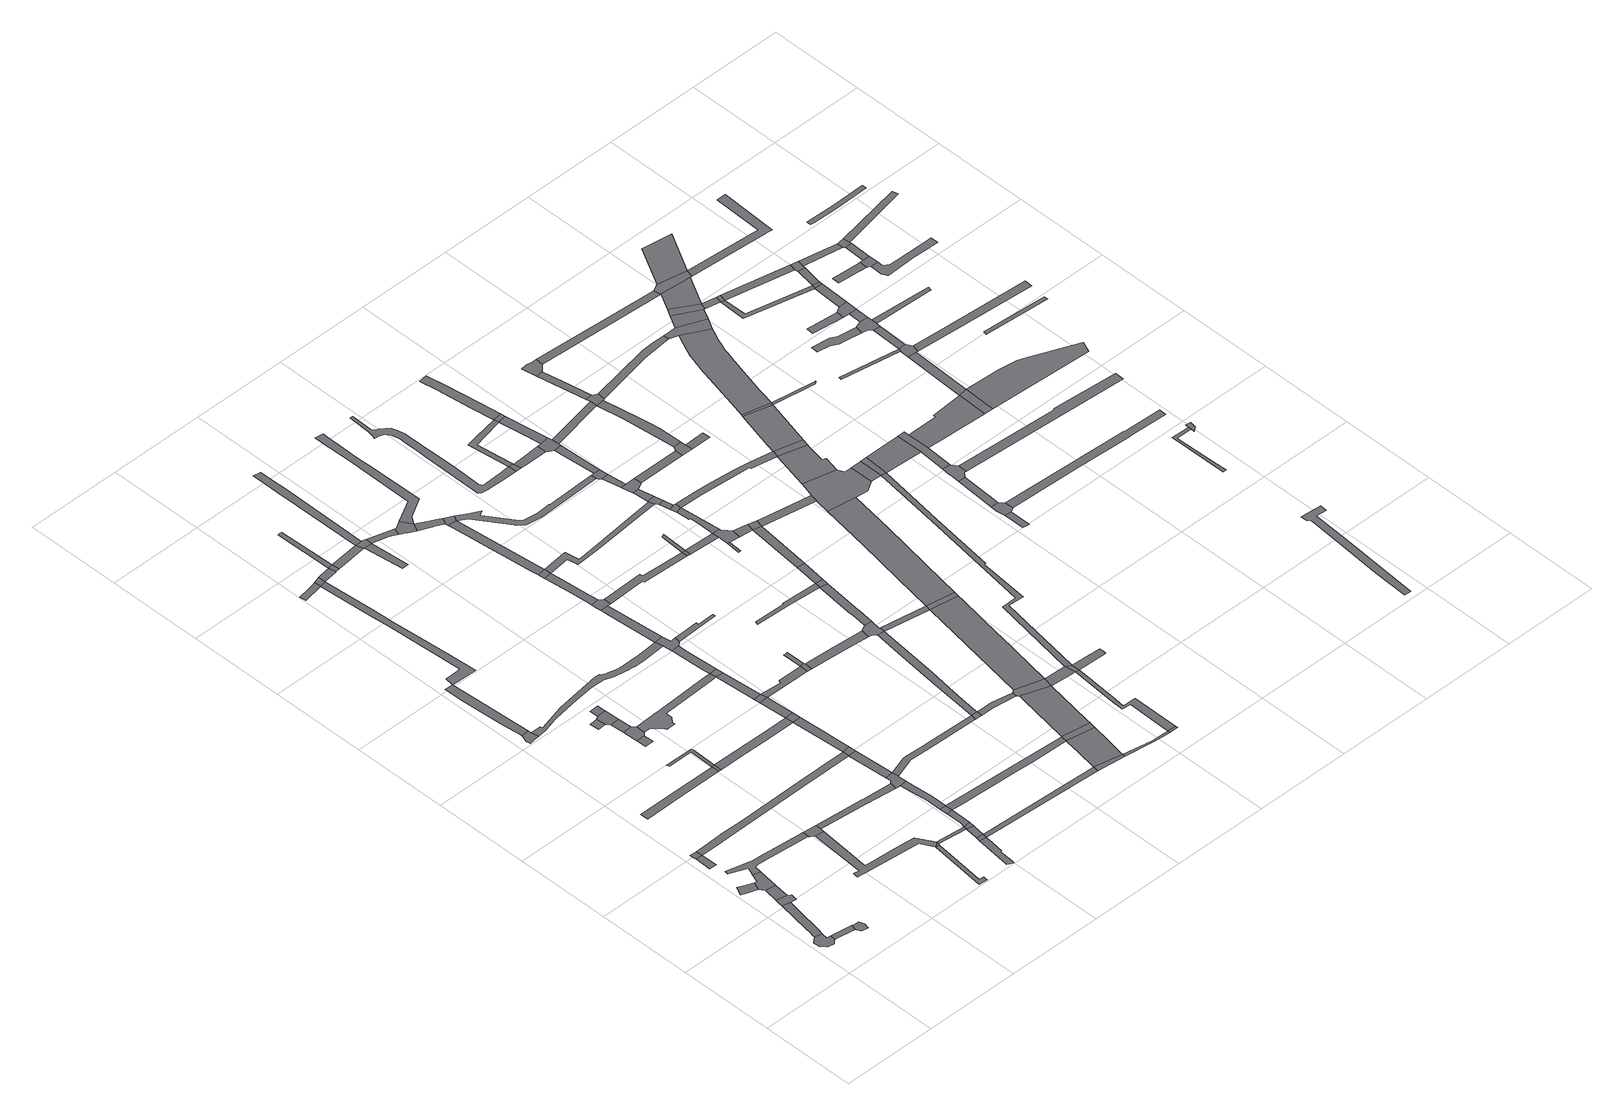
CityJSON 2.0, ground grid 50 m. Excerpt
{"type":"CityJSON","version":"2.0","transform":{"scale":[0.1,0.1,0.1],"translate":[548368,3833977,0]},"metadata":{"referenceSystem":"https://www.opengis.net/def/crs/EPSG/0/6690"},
"CityObjects":{
"road1":{"type":"Road","geometry":[{"type":"MultiSurface","lod":"1","boundaries":[[[0,1,2,3,4,5,6,7,8,9,10,11]]]}]},
"road2":{"type":"Road","attributes":{"RoadStructureAttribute.sectionType":"1"},"geometry":[{"type":"MultiSurface","lod":"1","boundaries":[[[12,13,14,15,16,17,0,11,18,19,20,21,22]]]}]},
"road3":{"type":"Road","attributes":{"RoadStructureAttribute.sectionType":"1"},"geometry":[{"type":"MultiSurface","lod":"1","boundaries":[[[9,8,23,24]]]}]},
"road4":{"type":"Road","attributes":{"RoadStructureAttribute.sectionType":"1"},"geometry":[{"type":"MultiSurface","lod":"1","boundaries":[[[25,26,27,28,29,30]]]}]},
"road5":{"type":"Road","geometry":[{"type":"MultiSurface","lod":"1","boundaries":[[[31,32,33,12,22,34,35,36]]]}]},
"road6":{"type":"Road","geometry":[{"type":"MultiSurface","lod":"1","boundaries":[[[37,38,39,24,23,40,41,42]]]}]},
"road7":{"type":"Road","attributes":{"RoadStructureAttribute.sectionType":"1"},"geometry":[{"type":"MultiSurface","lod":"1","boundaries":[[[43,31,36,44]]]}]},
"road8":{"type":"Road","attributes":{"RoadStructureAttribute.sectionType":"1"},"geometry":[{"type":"MultiSurface","lod":"1","boundaries":[[[45,46,47,48]]]}]},
"road9":{"type":"Road","geometry":[{"type":"MultiSurface","lod":"1","boundaries":[[[49,50,30,29,43,44,51]]]}]},
"road10":{"type":"Road","geometry":[{"type":"MultiSurface","lod":"1","boundaries":[[[52,53,54,45,48]]]}]},
"road11":{"type":"Road","geometry":[{"type":"MultiSurface","lod":"1","boundaries":[[[55,56,57,58,59,60,61,62,63,49,51,64,65,66,67,68,69,70,71]]]}]},
"road12":{"type":"Road","attributes":{"RoadStructureAttribute.sectionType":"1"},"geometry":[{"type":"MultiSurface","lod":"1","boundaries":[[[72,73,74,75,76,77,78,79]]]}]},
"road13":{"type":"Road","geometry":[{"type":"MultiSurface","lod":"1","boundaries":[[[80,81,82,83,84,85,86,87]]]}]},
"road14":{"type":"Road","geometry":[{"type":"MultiSurface","lod":"1","boundaries":[[[71,70,88,89,90,91,92,93,94]]]}]},
"road15":{"type":"Road","attributes":{"RoadStructureAttribute.sectionType":"1"},"geometry":[{"type":"MultiSurface","lod":"1","boundaries":[[[95,96,97,98,81,80,99]]]}]},
"road16":{"type":"Road","attributes":{"RoadStructureAttribute.sectionType":"1"},"geometry":[{"type":"MultiSurface","lod":"1","boundaries":[[[90,100,101,102,103,104,105,106,107,108,109,110,111,112,113,114,115,91]]]}]},
"road17":{"type":"Road","attributes":{"RoadStructureAttribute.sectionType":"1"},"geometry":[{"type":"MultiSurface","lod":"1","boundaries":[[[116,117,118,119,120,52,48,121,122,123,124,125,126]]]}]},
"road18":{"type":"Road","attributes":{"RoadStructureAttribute.sectionType":"1"},"geometry":[{"type":"MultiSurface","lod":"1","boundaries":[[[110,127,128,129,130,131]]]}]},
"road19":{"type":"Road","attributes":{"RoadStructureAttribute.sectionType":"1"},"geometry":[{"type":"MultiSurface","lod":"1","boundaries":[[[132,133,134,135,136,137,138,139,140,141,79,142]]]}]},
"road20":{"type":"Road","geometry":[{"type":"MultiSurface","lod":"1","boundaries":[[[142,79,78,143]]]}]},
"road21":{"type":"Road","geometry":[{"type":"MultiSurface","lod":"1","boundaries":[[[144,145,146,147]]]}]},
"road22":{"type":"Road","geometry":[{"type":"MultiSurface","lod":"1","boundaries":[[[148,149,150,151]]]}]},
"road23":{"type":"Road","geometry":[{"type":"MultiSurface","lod":"1","boundaries":[[[111,110,131,152]]]}]},
"road24":{"type":"Road","geometry":[{"type":"MultiSurface","lod":"1","boundaries":[[[153,154,155,151,150,156,157]]]}]},
"road25":{"type":"Road","attributes":{"RoadStructureAttribute.sectionType":"1"},"geometry":[{"type":"MultiSurface","lod":"1","boundaries":[[[158,159,154,153]]]}]},
"road26":{"type":"Road","geometry":[{"type":"MultiSurface","lod":"1","boundaries":[[[160,161,144,147,159,158]]]}]},
"road27":{"type":"Road","attributes":{"RoadStructureAttribute.sectionType":"1"},"geometry":[{"type":"MultiSurface","lod":"1","boundaries":[[[162,163,164,165,94,93,166,167,168]]]}]},
"road28":{"type":"Road","attributes":{"RoadStructureAttribute.sectionType":"1"},"geometry":[{"type":"MultiSurface","lod":"1","boundaries":[[[169,170,161,160]]]}]},
"road29":{"type":"Road","attributes":{"RoadStructureAttribute.sectionType":"1"},"geometry":[{"type":"MultiSurface","lod":"1","boundaries":[[[111,152,171,172]]]}]},
"road30":{"type":"Road","attributes":{"RoadStructureAttribute.sectionType":"1"},"geometry":[{"type":"MultiSurface","lod":"1","boundaries":[[[173,174,175,176,177,178,179,180,181,182,183,184,99]]]}]},
"road31":{"type":"Road","attributes":{"RoadStructureAttribute.sectionType":"1"},"geometry":[{"type":"MultiSurface","lod":"1","boundaries":[[[185,186,187,188,189,190,191,192,193]]]}]},
"road32":{"type":"Road","attributes":{"RoadStructureAttribute.sectionType":"1"},"geometry":[{"type":"MultiSurface","lod":"1","boundaries":[[[194,195,196,197,198,178]]]}]},
"road33":{"type":"Road","geometry":[{"type":"MultiSurface","lod":"1","boundaries":[[[199,185,193,200]]]}]},
"road34":{"type":"Road","attributes":{"RoadStructureAttribute.sectionType":"1"},"geometry":[{"type":"MultiSurface","lod":"1","boundaries":[[[171,201,199,200,202,203]]]}]},
"road35":{"type":"Road","geometry":[{"type":"MultiSurface","lod":"1","boundaries":[[[204,172,171,203]]]}]},
"road36":{"type":"Road","attributes":{"RoadStructureAttribute.sectionType":"1"},"geometry":[{"type":"MultiSurface","lod":"1","boundaries":[[[205,206,207,208,209,210,211,212,213,214,215,216,217,218,219,87,86,220,221,222,223,224,225,226,227,228,229,230,231,232,233,234]]]}]},
"road37":{"type":"Road","attributes":{"RoadStructureAttribute.sectionType":"1"},"geometry":[{"type":"MultiSurface","lod":"1","boundaries":[[[235,142,143,236,237,238,239]]]}]},
"road38":{"type":"Road","attributes":{"RoadStructureAttribute.sectionType":"1"},"geometry":[{"type":"MultiSurface","lod":"1","boundaries":[[[240,241,242,243,244,172,204]]]}]},
"road39":{"type":"Road","geometry":[{"type":"MultiSurface","lod":"1","boundaries":[[[245,194,178,177]]]}]},
"road40":{"type":"Road","geometry":[{"type":"MultiSurface","lod":"1","boundaries":[[[246,243,242,247]]]}]},
"road41":{"type":"Road","attributes":{"RoadStructureAttribute.sectionType":"1"},"geometry":[{"type":"MultiSurface","lod":"1","boundaries":[[[248,249,250,251,252,253,246,247,254]]]}]},
"road42":{"type":"Road","attributes":{"RoadStructureAttribute.sectionType":"1"},"geometry":[{"type":"MultiSurface","lod":"1","boundaries":[[[255,256,257,258,157,156,259,260,261,262,263,264,265,266,267,268,269]]]}]},
"road43":{"type":"Road","attributes":{"RoadStructureAttribute.sectionType":"1"},"geometry":[{"type":"MultiSurface","lod":"1","boundaries":[[[270,271,272,273,274,275,276,277,245,177,278,279,280]]]}]},
"road44":{"type":"Road","geometry":[{"type":"MultiSurface","lod":"1","boundaries":[[[281,282,283,168,167,284,251,250,285,286,287,288]]]}]},
"road45":{"type":"Road","geometry":[{"type":"MultiSurface","lod":"1","boundaries":[[[289,270,280,290]]]}]},
"road46":{"type":"Road","attributes":{"RoadStructureAttribute.sectionType":"1"},"geometry":[{"type":"MultiSurface","lod":"1","boundaries":[[[291,292,125,282,281]]]}]},
"road47":{"type":"Road","geometry":[{"type":"MultiSurface","lod":"1","boundaries":[[[293,126,125,292]]]}]},
"road48":{"type":"Road","attributes":{"RoadStructureAttribute.sectionType":"1"},"geometry":[{"type":"MultiSurface","lod":"1","boundaries":[[[294,295,296,297,270,289]]]}]},
"road49":{"type":"Road","attributes":{"RoadStructureAttribute.sectionType":"1"},"geometry":[{"type":"MultiSurface","lod":"1","boundaries":[[[298,299,300,238,126,293]]]}]},
"road50":{"type":"Road","attributes":{"RoadStructureAttribute.sectionType":"1"},"geometry":[{"type":"MultiSurface","lod":"1","boundaries":[[[301,302,303,289,290,304]]]}]},
"road51":{"type":"Road","geometry":[{"type":"MultiSurface","lod":"1","boundaries":[[[305,239,238,300]]]}]},
"road52":{"type":"Road","attributes":{"RoadStructureAttribute.sectionType":"1"},"geometry":[{"type":"MultiSurface","lod":"1","boundaries":[[[306,307,239,305]]]}]},
"road53":{"type":"Road","attributes":{"RoadStructureAttribute.sectionType":"1"},"geometry":[{"type":"MultiSurface","lod":"1","boundaries":[[[308,200,193,309,310]]]}]},
"road54":{"type":"Road","geometry":[{"type":"MultiSurface","lod":"1","boundaries":[[[311,312,307,306]]]}]},
"road55":{"type":"Road","geometry":[{"type":"MultiSurface","lod":"1","boundaries":[[[313,314,315,316,317,318,319,320]]]}]},
"road56":{"type":"Road","attributes":{"RoadStructureAttribute.sectionType":"1"},"geometry":[{"type":"MultiSurface","lod":"1","boundaries":[[[269,321,312,311,322,323]]]}]},
"road57":{"type":"Road","geometry":[{"type":"MultiSurface","lod":"1","boundaries":[[[301,304,313,320,324,325,326,327,328]]]}]},
"road58":{"type":"Road","geometry":[{"type":"MultiSurface","lod":"1","boundaries":[[[329,255,269,323]]]}]},
"road59":{"type":"Road","attributes":{"RoadStructureAttribute.sectionType":"1"},"geometry":[{"type":"MultiSurface","lod":"1","boundaries":[[[330,331,332,333,255,329]]]}]},
"road60":{"type":"Road","attributes":{"RoadStructureAttribute.sectionType":"1"},"geometry":[{"type":"MultiSurface","lod":"1","boundaries":[[[242,334,335,336,337,338,339,247]]]}]},
"road61":{"type":"Road","attributes":{"RoadStructureAttribute.sectionType":"1"},"geometry":[{"type":"MultiSurface","lod":"1","boundaries":[[[340,341,342,343,344,281,288,345,346,347,348]]]}]},
"road62":{"type":"Road","geometry":[{"type":"MultiSurface","lod":"1","boundaries":[[[349,350,351,234,233,332,331,352,353,354]]]}]},
"road63":{"type":"Road","attributes":{"RoadStructureAttribute.sectionType":"1"},"geometry":[{"type":"MultiSurface","lod":"1","boundaries":[[[355,356,357,358,301,328,359,360,361,362,363]]]}]},
"road64":{"type":"Road","attributes":{"RoadStructureAttribute.sectionType":"1"},"geometry":[{"type":"MultiSurface","lod":"1","boundaries":[[[325,324,364,365,366]]]}]},
"road65":{"type":"Road","attributes":{"RoadStructureAttribute.sectionType":"1"},"geometry":[{"type":"MultiSurface","lod":"1","boundaries":[[[367,368,311,306,369,370,371]]]}]},
"road66":{"type":"Road","attributes":{"RoadStructureAttribute.sectionType":"1"},"geometry":[{"type":"MultiSurface","lod":"1","boundaries":[[[372,373,374,234,351]]]}]},
"road67":{"type":"Road","geometry":[{"type":"MultiSurface","lod":"1","boundaries":[[[375,376,377,378,373,372,379,380]]]}]},
"road68":{"type":"Road","geometry":[{"type":"MultiSurface","lod":"1","boundaries":[[[381,382,383,366,365,384,385,386,387,388]]]}]},
"road69":{"type":"Road","attributes":{"RoadStructureAttribute.sectionType":"1"},"geometry":[{"type":"MultiSurface","lod":"1","boundaries":[[[389,390,391,392,393,394,395,396,376,375]]]}]},
"road70":{"type":"Road","geometry":[{"type":"MultiSurface","lod":"1","boundaries":[[[397,398,393,392,399]]]}]},
"road71":{"type":"Road","attributes":{"RoadStructureAttribute.sectionType":"1"},"geometry":[{"type":"MultiSurface","lod":"1","boundaries":[[[400,401,402,403,404,354,353]]]}]},
"road72":{"type":"Road","geometry":[{"type":"MultiSurface","lod":"1","boundaries":[[[405,371,370,406,407]]]}]},
"road73":{"type":"Road","geometry":[{"type":"MultiSurface","lod":"1","boundaries":[[[408,409,410,371,405]]]}]},
"road74":{"type":"Road","attributes":{"RoadStructureAttribute.sectionType":"1"},"geometry":[{"type":"MultiSurface","lod":"1","boundaries":[[[411,412,388,387,413,414,415,416,417]]]}]},
"road75":{"type":"Road","attributes":{"RoadStructureAttribute.sectionType":"1"},"geometry":[{"type":"MultiSurface","lod":"1","boundaries":[[[418,419,420,421,398,397,422,423,424,425]]]}]},
"road76":{"type":"Road","geometry":[{"type":"MultiSurface","lod":"1","boundaries":[[[348,347,426,427]]]}]},
"road77":{"type":"Road","geometry":[{"type":"MultiSurface","lod":"1","boundaries":[[[417,416,428,418,425,429]]]}]},
"road78":{"type":"Road","geometry":[{"type":"MultiSurface","lod":"1","boundaries":[[[310,309,430,431]]]}]},
"road79":{"type":"Road","attributes":{"RoadStructureAttribute.sectionType":"1"},"geometry":[{"type":"MultiSurface","lod":"1","boundaries":[[[432,433,434,435,436,437,438,439,440,381,388,441,442,443,444,445,446,447,448,449,450]]]}]},
"road80":{"type":"Road","attributes":{"RoadStructureAttribute.sectionType":"1"},"geometry":[{"type":"MultiSurface","lod":"1","boundaries":[[[337,451,452,453,310,431,454,455,456,457,458]]]}]},
"road81":{"type":"Road","attributes":{"RoadStructureAttribute.sectionType":"1"},"geometry":[{"type":"MultiSurface","lod":"1","boundaries":[[[459,407,406,460,461,462]]]}]},
"road82":{"type":"Road","attributes":{"RoadStructureAttribute.sectionType":"1"},"geometry":[{"type":"MultiSurface","lod":"1","boundaries":[[[463,464,465,380,379,466,467,468,469,470]]]}]},
"road83":{"type":"Road","attributes":{"RoadStructureAttribute.sectionType":"1"},"geometry":[{"type":"MultiSurface","lod":"1","boundaries":[[[471,472,427,426,473,474,475]]]}]},
"road84":{"type":"Road","geometry":[{"type":"MultiSurface","lod":"1","boundaries":[[[476,477,338,337,458,478]]]}]},
"road85":{"type":"Road","attributes":{"RoadStructureAttribute.sectionType":"1"},"geometry":[{"type":"MultiSurface","lod":"1","boundaries":[[[479,480,481,348,427,482,483,484,485]]]}]},
"road86":{"type":"Road","attributes":{"RoadStructureAttribute.sectionType":"1"},"geometry":[{"type":"MultiSurface","lod":"1","boundaries":[[[486,431,430,487,488,489]]]}]},
"road87":{"type":"Road","attributes":{"RoadStructureAttribute.sectionType":"1"},"geometry":[{"type":"MultiSurface","lod":"1","boundaries":[[[490,491,476,478,492,493]]]}]},
"road88":{"type":"Road","attributes":{"RoadStructureAttribute.sectionType":"1"},"geometry":[{"type":"MultiSurface","lod":"1","boundaries":[[[494,495,496,497,498,499,397,399,500,501,502,503,504,505,506]]]}]},
"road89":{"type":"Road","attributes":{"RoadStructureAttribute.sectionType":"1"},"geometry":[{"type":"MultiSurface","lod":"1","boundaries":[[[507,508,509,510,511,512,513]]]}]},
"road90":{"type":"Road","geometry":[{"type":"MultiSurface","lod":"1","boundaries":[[[514,462,461,515,516,517,479,485,518,519,520,521]]]}]},
"road91":{"type":"Road","geometry":[{"type":"MultiSurface","lod":"1","boundaries":[[[522,523,524,475,474,525,490,493,526]]]}]},
"road92":{"type":"Road","attributes":{"RoadStructureAttribute.sectionType":"1"},"geometry":[{"type":"MultiSurface","lod":"1","boundaries":[[[527,528,529,530,531,532,533,534,535,536,429,425,537,538,539,540,541,542,543]]]}]},
"road93":{"type":"Road","geometry":[{"type":"MultiSurface","lod":"1","boundaries":[[[544,470,469,545]]]}]},
"road94":{"type":"Road","geometry":[{"type":"MultiSurface","lod":"1","boundaries":[[[489,488,546,547,548]]]}]},
"road95":{"type":"Road","geometry":[{"type":"MultiSurface","lod":"1","boundaries":[[[549,550,551,470,544]]]}]},
"road96":{"type":"Road","attributes":{"RoadStructureAttribute.sectionType":"1"},"geometry":[{"type":"MultiSurface","lod":"1","boundaries":[[[512,552,553,554,555,556,514,521,557,558,559]]]}]},
"road97":{"type":"Road","attributes":{"RoadStructureAttribute.sectionType":"1"},"geometry":[{"type":"MultiSurface","lod":"1","boundaries":[[[560,561,562,563,564,565,566,567,568,569,570,571,572,573,574,575,576,577,578,579,580,581,582,583,584,585,586,587,588,589,590,591,592,593,594,595,596,597,598,599,600,601,602,603,604,605,606,607,608,609,610,611,612,613,614,615,616]]]}]},
"road98":{"type":"Road","attributes":{"RoadStructureAttribute.sectionType":"1"},"geometry":[{"type":"MultiSurface","lod":"1","boundaries":[[[617,618,619,620,621,489,548,622,623,624,625,626,627]]]}]},
"road99":{"type":"Road","attributes":{"RoadStructureAttribute.sectionType":"1"},"geometry":[{"type":"MultiSurface","lod":"1","boundaries":[[[628,526,493,629,630,631,617,632]]]}]},
"road100":{"type":"Road","attributes":{"RoadStructureAttribute.sectionType":"1"},"geometry":[{"type":"MultiSurface","lod":"1","boundaries":[[[544,545,633,634]]]}]},
"road101":{"type":"Road","attributes":{"RoadStructureAttribute.sectionType":"1"},"geometry":[{"type":"MultiSurface","lod":"1","boundaries":[[[518,485,635,636]]]}]},
"road102":{"type":"Road","geometry":[{"type":"MultiSurface","lod":"1","boundaries":[[[513,512,559,637,638]]]}]},
"road103":{"type":"Road","attributes":{"RoadStructureAttribute.sectionType":"1"},"geometry":[{"type":"MultiSurface","lod":"1","boundaries":[[[635,639,640,522,526,641,642,643,644,645,646,647]]]}]},
"road104":{"type":"Road","geometry":[{"type":"MultiSurface","lod":"1","boundaries":[[[648,590,589,649,650]]]}]},
"road105":{"type":"Road","attributes":{"RoadStructureAttribute.sectionType":"1"},"geometry":[{"type":"MultiSurface","lod":"1","boundaries":[[[651,652,653,654]]]}]},
"road106":{"type":"Road","attributes":{"RoadStructureAttribute.sectionType":"1"},"geometry":[{"type":"MultiSurface","lod":"1","boundaries":[[[655,513,638,656,657]]]}]},
"road107":{"type":"Road","geometry":[{"type":"MultiSurface","lod":"1","boundaries":[[[632,617,627,658]]]}]},
"road108":{"type":"Road","geometry":[{"type":"MultiSurface","lod":"1","boundaries":[[[634,633,659,660,651,654,661,662,663,664,665,666,667]]]}]},
"road109":{"type":"Road","attributes":{"RoadStructureAttribute.sectionType":"1"},"geometry":[{"type":"MultiSurface","lod":"1","boundaries":[[[668,669,670,671,672,673,674,634,667]]]}]},
"road110":{"type":"Road"},
"road111":{"type":"Road","attributes":{"RoadStructureAttribute.sectionType":"1"},"geometry":[{"type":"MultiSurface","lod":"1","boundaries":[[[675,676,677,650,649,678,679]]]}]},
"road112":{"type":"Road","attributes":{"RoadStructureAttribute.sectionType":"1"},"geometry":[{"type":"MultiSurface","lod":"1","boundaries":[[[680,681,682,683,590,648,684,685,686,687]]]}]},
"road113":{"type":"Road","geometry":[{"type":"MultiSurface","lod":"1","boundaries":[[[688,689,670,669,690]]]}]},
"road114":{"type":"Road","attributes":{"RoadStructureAttribute.sectionType":"1"},"geometry":[{"type":"MultiSurface","lod":"1","boundaries":[[[691,655,657,692]]]}]},
"road115":{"type":"Road","geometry":[{"type":"MultiSurface","lod":"1","boundaries":[[[693,694,695,506,505,504,696,697]]]}]},
"road116":{"type":"Road","attributes":{"RoadStructureAttribute.sectionType":"1"},"geometry":[{"type":"MultiSurface","lod":"1","boundaries":[[[697,696,689,688]]]}]},
"road117":{"type":"Road","geometry":[{"type":"MultiSurface","lod":"1","boundaries":[[[698,699,700,701,702,703,704,705,658,627]]]}]},
"road118":{"type":"Road","attributes":{"RoadStructureAttribute.sectionType":"1"},"geometry":[{"type":"MultiSurface","lod":"1","boundaries":[[[706,707,708,709,710,711,695,694]]]}]},
"road119":{"type":"Road","attributes":{"RoadStructureAttribute.sectionType":"1"},"geometry":[{"type":"MultiSurface","lod":"1","boundaries":[[[664,663,691,712]]]}]},
"road120":{"type":"Road","attributes":{"RoadStructureAttribute.sectionType":"1"},"geometry":[{"type":"MultiSurface","lod":"1","boundaries":[[[713,714,715,716,717]]]}]},
"road121":{"type":"Road","geometry":[{"type":"MultiSurface","lod":"1","boundaries":[[[718,543,542,719,720,715,714,721]]]}]},
"road122":{"type":"Road","geometry":[{"type":"MultiSurface","lod":"1","boundaries":[[[636,635,647,722]]]}]},
"road123":{"type":"Road","geometry":[{"type":"MultiSurface","lod":"1","boundaries":[[[717,716,723,709,708,724,725,726]]]}]},
"road124":{"type":"Road","attributes":{"RoadStructureAttribute.sectionType":"1"},"geometry":[{"type":"MultiSurface","lod":"1","boundaries":[[[727,728,729,730,718,721]]]}]},
"road125":{"type":"Road","geometry":[{"type":"MultiSurface","lod":"1","boundaries":[[[712,691,692,731]]]}]},
"road126":{"type":"Road","geometry":[{"type":"MultiSurface","lod":"1","boundaries":[[[732,733,734,735,675,679,729,728,736,737,738]]]}]},
"road127":{"type":"Road","attributes":{"RoadStructureAttribute.sectionType":"1"},"geometry":[{"type":"MultiSurface","lod":"1","boundaries":[[[739,740,741,742,687,743,744,745,746,735,734]]]}]},
"road128":{"type":"Road","geometry":[{"type":"MultiSurface","lod":"1","boundaries":[[[747,680,687,742]]]}]},
"road129":{"type":"Road","attributes":{"RoadStructureAttribute.sectionType":"1"},"geometry":[{"type":"MultiSurface","lod":"1","boundaries":[[[748,749,750,751,752,753,680,747]]]}]},
"road130":{"type":"Road","attributes":{"RoadStructureAttribute.sectionType":"1"},"geometry":[{"type":"MultiSurface","lod":"1","boundaries":[[[726,725,754,755]]]}]},
"road131":{"type":"Road","attributes":{"RoadStructureAttribute.sectionType":"1"},"geometry":[{"type":"MultiSurface","lod":"1","boundaries":[[[756,757,758,636,722,759,760,761,762]]]}]},
"road132":{"type":"Road","attributes":{"RoadStructureAttribute.sectionType":"1"},"geometry":[{"type":"MultiSurface","lod":"1","boundaries":[[[763,731,692,764,765]]]}]},
"road133":{"type":"Road","attributes":{"RoadStructureAttribute.sectionType":"1"},"geometry":[{"type":"MultiSurface","lod":"1","boundaries":[[[766,767,768,769,690,669,770,771,772,773,774]]]}]},
"road134":{"type":"Road","attributes":{"RoadStructureAttribute.sectionType":"1"},"geometry":[{"type":"MultiSurface","lod":"1","boundaries":[[[775,776,738,737,777,778,779]]]}]},
"road135":{"type":"Road","attributes":{"RoadStructureAttribute.sectionType":"1"},"geometry":[{"type":"MultiSurface","lod":"1","boundaries":[[[780,781,782,783,632,658,784,785,786,787,788,789,790]]]}]},
"road136":{"type":"Road","geometry":[{"type":"MultiSurface","lod":"1","boundaries":[[[791,792,755,754,793,794,795]]]}]},
"road137":{"type":"Road","attributes":{"RoadStructureAttribute.sectionType":"1"},"geometry":[{"type":"MultiSurface","lod":"1","boundaries":[[[796,797,798,799,779,800,792,791]]]}]},
"road138":{"type":"Road","geometry":[{"type":"MultiSurface","lod":"1","boundaries":[[[801,802,803,804,795,794]]]}]},
"road139":{"type":"Road","geometry":[{"type":"MultiSurface","lod":"1","boundaries":[[[805,806,775,779,799,807,808]]]}]},
"road140":{"type":"Road","geometry":[{"type":"MultiSurface","lod":"1","boundaries":[[[809,810,811,765,764,812,756,762,813,814,815,816,817]]]}]},
"road141":{"type":"Road","attributes":{"RoadStructureAttribute.sectionType":"1"},"geometry":[{"type":"MultiSurface","lod":"1","boundaries":[[[818,819,820,821,822,806,805]]]}]},
"road142":{"type":"Road","geometry":[{"type":"MultiSurface","lod":"1","boundaries":[[[823,824,825,826,827,822,821,828,829]]]}]},
"road143":{"type":"Road","attributes":{"RoadStructureAttribute.sectionType":"1"},"geometry":[{"type":"MultiSurface","lod":"1","boundaries":[[[773,830,809,817,831,832,833,834]]]}]},
"road144":{"type":"Road","geometry":[{"type":"MultiSurface","lod":"1","boundaries":[[[774,773,834,835]]]}]},
"road145":{"type":"Road","attributes":{"RoadStructureAttribute.sectionType":"1"},"geometry":[{"type":"MultiSurface","lod":"1","boundaries":[[[815,814,780,836]]]}]},
"road146":{"type":"Road","geometry":[{"type":"MultiSurface","lod":"1","boundaries":[[[837,838,839,840,841,842]]]}]},
"road147":{"type":"Road","geometry":[{"type":"MultiSurface","lod":"1","boundaries":[[[836,780,790,843]]]}]},
"road148":{"type":"Road","attributes":{"RoadStructureAttribute.sectionType":"1"},"geometry":[{"type":"MultiSurface","lod":"1","boundaries":[[[844,845,774,835,846,847,848,849]]]}]},
"road149":{"type":"Road","geometry":[{"type":"MultiSurface","lod":"1","boundaries":[[[850,851,842,841,852,853,854]]]}]},
"road150":{"type":"Road","attributes":{"RoadStructureAttribute.sectionType":"1"},"geometry":[{"type":"MultiSurface","lod":"1","boundaries":[[[855,856,857,858,808,807,859,860,861,862]]]}]},
"road151":{"type":"Road","attributes":{"RoadStructureAttribute.sectionType":"1"},"geometry":[{"type":"MultiSurface","lod":"1","boundaries":[[[863,864,850,854,865,866,867]]]}]},
"road152":{"type":"Road","geometry":[{"type":"MultiSurface","lod":"1","boundaries":[[[868,844,849,869]]]}]},
"road153":{"type":"Road","attributes":{"RoadStructureAttribute.sectionType":"1"},"geometry":[{"type":"MultiSurface","lod":"1","boundaries":[[[843,790,870,871]]]}]},
"road154":{"type":"Road","geometry":[{"type":"MultiSurface","lod":"1","boundaries":[[[872,873,874,863,867,875,876,877,878,879]]]}]},
"road155":{"type":"Road","geometry":[{"type":"MultiSurface","lod":"1","boundaries":[[[880,871,870,872,879,881,882]]]}]},
"road156":{"type":"Road","attributes":{"RoadStructureAttribute.sectionType":"1"},"geometry":[{"type":"MultiSurface","lod":"1","boundaries":[[[829,828,883,884]]]}]},
"road157":{"type":"Road","attributes":{"RoadStructureAttribute.sectionType":"1"},"geometry":[{"type":"MultiSurface","lod":"1","boundaries":[[[885,886,887,888,889,890,891,892,893,894,895,896,868,869,897,898,899,900,901,902,903,904,905,906,907,908,909,910]]]}]},
"road158":{"type":"Road","attributes":{"RoadStructureAttribute.sectionType":"1"},"geometry":[{"type":"MultiSurface","lod":"1","boundaries":[[[911,912,913,914,869,849]]]}]},
"road159":{"type":"Road","geometry":[{"type":"MultiSurface","lod":"1","boundaries":[[[915,862,861,916,885,910,917,918]]]}]},
"road160":{"type":"Road","attributes":{"RoadStructureAttribute.sectionType":"1"},"geometry":[{"type":"MultiSurface","lod":"1","boundaries":[[[919,920,921,882,881,922,923]]]}]},
"road161":{"type":"Road","attributes":{"RoadStructureAttribute.sectionType":"1"},"geometry":[{"type":"MultiSurface","lod":"1","boundaries":[[[924,925,918,917,926]]]}]},
"road162":{"type":"Road","attributes":{"RoadStructureAttribute.sectionType":"1"},"geometry":[{"type":"MultiSurface","lod":"1","boundaries":[[[927,928,853,852,929,930,931,932,933]]]}]},
"road163":{"type":"Road","geometry":[{"type":"MultiSurface","lod":"1","boundaries":[[[934,924,926,935,936]]]}]},
"road164":{"type":"Road","attributes":{"RoadStructureAttribute.sectionType":"1"},"geometry":[{"type":"MultiSurface","lod":"1","boundaries":[[[937,938,939,940,941,942,943,944,945,946,947,948,949,950,951]]]}]},
"road165":{"type":"Road","attributes":{"RoadStructureAttribute.sectionType":"1"},"geometry":[{"type":"MultiSurface","lod":"1","boundaries":[[[952,953,934,936,954,955]]]}]},
"road166":{"type":"Road","attributes":{"RoadStructureAttribute.sectionType":"1"},"geometry":[{"type":"MultiSurface","lod":"1","boundaries":[[[956,957,958,959,960]]]}]},
"road167":{"type":"Road","geometry":[{"type":"MultiSurface","lod":"1","boundaries":[[[961,919,923,962]]]}]},
"road168":{"type":"Road","attributes":{"RoadStructureAttribute.sectionType":"1"},"geometry":[{"type":"MultiSurface","lod":"1","boundaries":[[[936,935,963,964]]]}]},
"road169":{"type":"Road","attributes":{"RoadStructureAttribute.sectionType":"1"},"geometry":[{"type":"MultiSurface","lod":"1","boundaries":[[[965,966,878,877,967,968]]]}]},
"road170":{"type":"Road","geometry":[{"type":"MultiSurface","lod":"1","boundaries":[[[969,970,884,883,952,955,971,972]]]}]},
"road171":{"type":"Road","geometry":[{"type":"MultiSurface","lod":"1","boundaries":[[[964,963,973,974]]]}]},
"road172":{"type":"Road","attributes":{"RoadStructureAttribute.sectionType":"1"},"geometry":[{"type":"MultiSurface","lod":"1","boundaries":[[[975,976,977,978,979,980,981,982,983]]]}]},
"road173":{"type":"Road","attributes":{"RoadStructureAttribute.sectionType":"1"},"geometry":[{"type":"MultiSurface","lod":"1","boundaries":[[[984,985,919,961,986]]]}]},
"road174":{"type":"Road","geometry":[{"type":"MultiSurface","lod":"1","boundaries":[[[987,988,989,990]]]}]},
"road175":{"type":"Road","geometry":[{"type":"MultiSurface","lod":"1","boundaries":[[[991,960,959,984,986,992,993]]]}]},
"road176":{"type":"Road","geometry":[{"type":"MultiSurface","lod":"1","boundaries":[[[994,995,969,972,996]]]}]},
"road177":{"type":"Road","attributes":{"RoadStructureAttribute.sectionType":"1"},"geometry":[{"type":"MultiSurface","lod":"1","boundaries":[[[963,997,998,999,1000,1001,1002,973]]]}]},
"road178":{"type":"Road","attributes":{"RoadStructureAttribute.sectionType":"1"},"geometry":[{"type":"MultiSurface","lod":"1","boundaries":[[[1003,960,991,1004]]]}]},
"road179":{"type":"Road","geometry":[{"type":"MultiSurface","lod":"1","boundaries":[[[1005,983,982,1006,1003,1004,1007,1008,1009,1010,1011]]]}]},
"road180":{"type":"Road","attributes":{"RoadStructureAttribute.sectionType":"1"},"geometry":[{"type":"MultiSurface","lod":"1","boundaries":[[[1012,1013,1014,1015,1016,1017,1018,1019]]]}]},
"road181":{"type":"Road","attributes":{"RoadStructureAttribute.sectionType":"1"},"geometry":[{"type":"MultiSurface","lod":"1","boundaries":[[[974,973,1020,1021]]]}]},
"road182":{"type":"Road","attributes":{"RoadStructureAttribute.sectionType":"1"},"geometry":[{"type":"MultiSurface","lod":"1","boundaries":[[[1022,1005,1011,1023]]]}]},
"road183":{"type":"Road","geometry":[{"type":"MultiSurface","lod":"1","boundaries":[[[1024,990,989,1022,1023,1025]]]}]},
"road184":{"type":"Road","attributes":{"RoadStructureAttribute.sectionType":"1"},"geometry":[{"type":"MultiSurface","lod":"1","boundaries":[[[1026,1027,1028,1029,1030,1031,961,962,1032,1033]]]}]},
"road185":{"type":"Road","attributes":{"RoadStructureAttribute.sectionType":"1"},"geometry":[{"type":"MultiSurface","lod":"1","boundaries":[[[999,1024,1025,1034]]]}]},
"road186":{"type":"Road","geometry":[{"type":"MultiSurface","lod":"1","boundaries":[[[1035,1019,1018,1036,1037,1038,1039,1040]]]}]},
"road187":{"type":"Road","geometry":[{"type":"MultiSurface","lod":"1","boundaries":[[[1041,1000,999,1034,1042]]]}]},
"road188":{"type":"Road","attributes":{"RoadStructureAttribute.sectionType":"1"},"geometry":[{"type":"MultiSurface","lod":"1","boundaries":[[[1043,1044,1041,1042,1045,1046]]]}]},
"road189":{"type":"Road","attributes":{"RoadStructureAttribute.sectionType":"1"},"geometry":[{"type":"MultiSurface","lod":"1","boundaries":[[[1047,1048,1049,1050,1051,1052,972,971]]]}]},
"road190":{"type":"Road","attributes":{"RoadStructureAttribute.sectionType":"1"},"geometry":[{"type":"MultiSurface","lod":"1","boundaries":[[[1053,1054,1055,1056,1009,1008]]]}]},
"road191":{"type":"Road","geometry":[{"type":"MultiSurface","lod":"1","boundaries":[[[1021,1020,1057,1043,1046,1058,1059]]]}]},
"road192":{"type":"Road","geometry":[{"type":"MultiSurface","lod":"1","boundaries":[[[1060,1061,1062,1063,1064,1065,1066,1067,1068,1069]]]}]},
"road193":{"type":"Road","attributes":{"RoadStructureAttribute.sectionType":"1"},"geometry":[{"type":"MultiSurface","lod":"1","boundaries":[[[1070,993,992,1071,1072,1073]]]}]},
"road194":{"type":"Road","attributes":{"RoadStructureAttribute.sectionType":"1"},"geometry":[{"type":"MultiSurface","lod":"1","boundaries":[[[1059,1058,1074,1075,1076]]]}]},
"road195":{"type":"Road","geometry":[{"type":"MultiSurface","lod":"1","boundaries":[[[1077,1069,1068,1078,1079,1080,1081,1082]]]}]},
"road196":{"type":"Road","attributes":{"RoadStructureAttribute.sectionType":"1"},"geometry":[{"type":"MultiSurface","lod":"1","boundaries":[[[1083,1084,1085,1086,1087]]]}]},
"road197":{"type":"Road","attributes":{"RoadStructureAttribute.sectionType":"1"},"geometry":[{"type":"MultiSurface","lod":"1","boundaries":[[[1088,1082,1081,1089]]]}]},
"road198":{"type":"Road","geometry":[{"type":"MultiSurface","lod":"1","boundaries":[[[1090,1091,1092,1093,1076,1075,1094,1095,1088,1089,1096]]]}]},
"road199":{"type":"Road","attributes":{"RoadStructureAttribute.sectionType":"1"},"geometry":[{"type":"MultiSurface","lod":"1","boundaries":[[[1079,1097,1098,1099,1100,1101,1102,1103,1104,1105,1106,1107,1108,1109,1080]]]}]},
"road200":{"type":"Road","attributes":{"RoadStructureAttribute.sectionType":"1"},"geometry":[{"type":"MultiSurface","lod":"1","boundaries":[[[1110,1111,1112,1113,1114,1115,1116,1117,1118]]]}]},
"road201":{"type":"Road","attributes":{"RoadStructureAttribute.sectionType":"1"},"geometry":[{"type":"MultiSurface","lod":"1","boundaries":[[[1119,1090,1096,1120]]]}]}
},
"vertices":[
[58,269,0],[31,248,0],[28,246,0],[31,211,0],[53,184,0],[86,179,0],[90,183,0],[94,186,0],[108,199,0],[112,226,0],[91,229,0],[96,262,0],
[98,509,0],[83,418,0],[69,335,0],[62,296,0],[61,292,0],[60,283,0],[102,289,0],[105,308,0],[125,419,0],[134,466,0],[140,500,0],
[218,182,0],[222,210,0],
[78,715,0],[40,731,0],[21,686,0],[58,672,0],[99,657,0],[117,699,0],
[104,551,0],[102,538,0],[100,527,0],[170,495,0],[175,530,0],[160,542,0],
[268,185,0],[260,204,0],[238,207,0],[230,156,0],[262,148,0],[271,178,0],
[117,629,0],[171,622,0],
[45,984,0],[42,896,0],[79,896,0],[79,981,0],
[146,739,0],[128,694,0],[185,728,0],
[78,1016,0],[42,1016,0],[42,996,0],
[257,802,0],[208,806,0],[193,809,0],[165,817,0],[79,839,0],[74,819,0],[153,787,0],[159,784,0],[164,782,0],[186,735,0],[190,765,0],[195,767,0],[201,769,0],[205,771,0],[258,767,0],[489,745,0],[492,780,0],
[372,1353,0],[74,1354,0],[75,1311,0],[77,1311,0],[235,1313,0],[353,1312,0],[507,1312,0],[507,1353,0],
[104,2073,0],[64,2070,0],[54,2041,0],[51,2032,0],[56,2009,0],[88,2016,0],[113,2018,0],[105,2056,0],
[491,743,0],[497,738,0],[513,726,0],[559,721,0],[561,738,0],[561,743,0],[564,773,0],
[38,2513,0],[39,2408,0],[54,2193,0],[64,2082,0],[80,2511,0],
[491,443,0],[491,436,0],[463,440,0],[461,427,0],[460,422,0],[459,413,0],[489,410,0],[511,408,0],[532,406,0],[796,381,0],[834,314,0],[859,334,0],[808,419,0],[736,425,0],[535,441,0],[533,441,0],
[827,1024,0],[704,1023,0],[355,1019,0],[243,1020,0],[219,1020,0],[202,983,0],[280,983,0],[610,987,0],[695,987,0],[975,990,0],[975,1025,0],
[797,11,0],[843,7,0],[845,31,0],[820,34,0],[853,307,0],
[526,1478,0],[523,1493,0],[520,1496,0],[438,1496,0],[378,1497,0],[373,1497,0],[378,1490,0],[383,1484,0],[432,1484,0],[510,1483,0],[522,1356,0],
[522,1312,0],
[366,1917,0],[325,1915,0],[327,1867,0],[369,1869,0],
[395,1646,0],[442,1648,0],[439,1700,0],[393,1698,0],
[854,319,0],
[438,1780,0],[390,1778,0],[393,1712,0],[453,1715,0],[455,1763,0],
[434,1852,0],[386,1850,0],
[431,1932,0],[383,1930,0],
[978,737,0],[825,748,0],[824,750,0],[816,750,0],[813,718,0],[972,700,0],[979,738,0],
[429,1976,0],[381,1974,0],
[1008,300,0],[1011,317,0],
[215,2507,0],[204,2656,0],[180,2980,0],[172,3099,0],[152,3367,0],[117,3359,0],[139,3079,0],[148,2969,0],[148,2968,0],[173,2562,0],[159,2561,0],[87,2559,0],
[996,208,0],[973,22,0],[972,17,0],[1002,5,0],[1004,18,0],[1009,94,0],[1017,95,0],[1030,188,0],[1032,204,0],
[117,3395,0],[100,3391,0],[70,3385,0],[5,3373,0],[11,3340,0],
[999,231,0],[1035,226,0],
[1007,294,0],[1043,285,0],[1044,295,0],
[1047,321,0],
[777,2083,0],[736,2083,0],[728,2083,0],[708,2082,0],[689,2082,0],[652,2084,0],[614,2094,0],[604,2099,0],[579,2109,0],[577,2114,0],[552,2116,0],[310,2081,0],[163,2042,0],[160,2057,0],[110,2056,0],[160,2022,0],[235,2043,0],[251,2047,0],[394,2068,0],[496,2079,0],[566,2077,0],[616,2060,0],[664,2051,0],[692,2047,0],[699,2046,0],[728,2042,0],[736,2041,0],[774,2042,0],[901,2051,0],[892,2092,0],
[790,1354,0],[625,1312,0],[779,1311,0],[955,1310,0],[952,1352,0],
[1050,428,0],[1050,429,0],[1050,432,0],[1016,427,0],[1016,346,0],
[151,3404,0],
[1016,471,0],[1048,471,0],
[1049,513,0],[1049,552,0],[1038,700,0],[1000,698,0],[1000,697,0],[1016,544,0],[1048,473,0],
[919,1783,0],[902,1783,0],[604,1770,0],[563,1768,0],[490,1717,0],[523,1681,0],[535,1668,0],[538,1667,0],[538,1661,0],[586,1663,0],[585,1678,0],[607,1701,0],[606,1736,0],[893,1748,0],[923,1750,0],
[224,3417,0],[220,3416,0],[209,3415,0],[189,3411,0],[174,3409,0],[167,3407,0],[163,3406,0],[156,3405,0],[154,3368,0],[227,3378,0],[232,3379,0],
[1032,780,0],[991,777,0],[993,752,0],[984,699,0],[1037,704,0],[1035,732,0],[1035,747,0],[1038,748,0],
[249,3421,0],[253,3381,0],
[1032,784,0],[1019,993,0],
[1017,1028,0],
[241,3722,0],[230,3722,0],[218,3722,0],[224,3421,0],
[1010,1146,0],[1010,1148,0],[1000,1313,0],
[409,3439,0],[256,3422,0],[251,3421,0],[420,3400,0],
[998,1355,0],
[989,1503,0],[941,1499,0],
[1674,198,0],[1670,168,0],[1675,198,0],
[982,1535,0],[939,1532,0],
[424,3400,0],[425,3396,0],[451,3192,0],[467,3192,0],[484,3192,0],[483,3194,0],[465,3395,0],[465,3397,0],
[937,1560,0],[964,1739,0],[963,1747,0],
[465,3401,0],[469,3434,0],[465,3435,0],[450,3439,0],[445,3439,0],
[960,1786,0],
[949,1965,0],[947,2003,0],[905,2000,0],[915,1835,0],
[1110,428,0],[1416,412,0],[1518,406,0],[1710,400,0],[1713,433,0],[1699,434,0],
[1277,810,0],[1263,811,0],[1147,814,0],[1137,814,0],[1135,814,0],[1146,784,0],[1237,781,0],[1526,772,0],[1534,803,0],
[944,2049,0],[942,2062,0],[939,2096,0],[963,2018,0],[967,2021,0],[972,2051,0],
[407,4066,0],[407,4023,0],[407,3889,0],[407,3884,0],[443,3439,0],[447,3876,0],[447,3889,0],[445,4009,0],[445,4059,0],
[551,3377,0],[589,3359,0],[603,3395,0],
[1100,1544,0],[1095,1529,0],[1200,1500,0],[1227,1498,0],[1230,1543,0],
[911,2402,0],[869,2399,0],[872,2354,0],
[906,2457,0],[865,2454,0],[867,2427,0],[868,2412,0],[928,2402,0],[928,2442,0],
[651,3416,0],[619,3398,0],[610,3393,0],[603,3352,0],[626,3341,0],[625,3338,0],[663,3320,0],[682,3361,0],
[902,2492,0],[901,2502,0],[885,2680,0],[881,2721,0],[840,2717,0],[845,2676,0],[857,2566,0],[862,2491,0],
[880,2756,0],[837,2752,0],[882,2722,0],
[1106,2026,0],[1195,2030,0],[1194,2046,0],[1105,2041,0],[1105,2056,0],
[1252,1545,0],[1252,1496,0],[1255,1540,0],
[1251,1646,0],[1240,1645,0],[1229,1645,0],
[774,3311,0],[747,3325,0],[729,3290,0],[732,3289,0],[779,3267,0],[781,3267,0],[798,3298,0],
[783,3250,0],[786,3222,0],[797,3118,0],[832,2788,0],[880,2759,0],[828,3239,0],[828,3241,0],[827,3246,0],
[1565,771,0],[1566,801,0],
[781,3264,0],[842,3274,0],
[1819,154,0],[1821,166,0],
[767,4050,0],[768,4011,0],[768,3970,0],[768,3969,0],[769,3892,0],[769,3887,0],[769,3813,0],[769,3752,0],[768,3480,0],[709,3400,0],[813,3458,0],[813,3498,0],[809,3752,0],[808,3805,0],[807,3873,0],[807,3893,0],[808,3970,0],[809,3984,0],[810,4045,0],
[1709,397,0],[1709,393,0],[1695,309,0],[1821,167,0],[1822,171,0],[1823,180,0],[1841,282,0],[1857,375,0],
[1415,1529,0],[1418,1485,0],[1569,1471,0],[1577,1516,0],
[1151,2432,0],[1148,2447,0],[1074,2445,0],[1064,2407,0],[1126,2409,0],[1131,2399,0],[1377,2387,0],[1378,2419,0],
[1652,800,0],[1574,801,0],[1634,770,0],[1757,756,0],[1761,781,0],
[1715,434,0],[1715,433,0],[1862,409,0],
[1606,1451,0],[1587,1281,0],[1559,1054,0],[1569,827,0],[1585,964,0],[1606,1121,0],[1643,1449,0],
[1973,140,0],[1976,130,0],[2067,124,0],[2066,136,0],
[1768,746,0],[1762,712,0],[1867,436,0],[1911,696,0],
[1143,2710,0],[1031,2698,0],[1021,2763,0],[1021,2767,0],[1020,2773,0],[1014,2772,0],[993,2735,0],[998,2712,0],[1006,2678,0],[1138,2689,0],[1512,2723,0],[1504,2737,0],[1503,2750,0],
[1456,1882,0],[1454,1875,0],[1291,1881,0],[1287,1863,0],[1462,1857,0],[1644,1844,0],[1649,1874,0],
[1610,1534,0],[1590,1469,0],[1600,1457,0],[1605,1452,0],[1645,1476,0],[1643,1477,0],[1646,1509,0],[1649,1532,0],
[1777,790,0],[1776,790,0],[1769,786,0],[1765,749,0],[1922,748,0],
[1185,3034,0],[1185,3040,0],[1110,3035,0],[1039,3045,0],[1022,3060,0],[1012,3071,0],[926,3198,0],[929,3201,0],[950,3214,0],[903,3240,0],[873,3220,0],[987,3050,0],[991,3045,0],[1024,3015,0],[1109,3003,0],[1446,3014,0],[1445,3043,0],
[1396,2419,0],[1394,2386,0],
[2069,124,0],[2110,124,0],[2110,136,0],
[1402,2557,0],[1393,2553,0],[1385,2549,0],
[1623,1674,0],[1620,1630,0],[1619,1619,0],[1614,1566,0],[1610,1537,0],[1659,1619,0],[1660,1626,0],[1684,1836,0],
[965,4035,0],[957,3915,0],[954,3897,0],[952,3888,0],[948,3867,0],[977,3865,0],[981,3863,0],[989,3860,0],[1002,3850,0],[1006,3842,0],[1012,3830,0],[1020,3807,0],[1021,3793,0],[1023,3775,0],[1022,3763,0],[1021,3667,0],[1021,3628,0],[1017,3335,0],[1017,3314,0],[1017,3310,0],[1022,3303,0],[1030,3298,0],[1037,3295,0],[1049,3294,0],[1069,3291,0],[1075,3291,0],[1170,3290,0],[1181,3290,0],[1197,3289,0],[1232,3289,0],[1232,3332,0],[1224,3332,0],[1178,3330,0],[1169,3330,0],[1070,3326,0],[1064,3333,0],[1059,3340,0],[1063,3510,0],[1062,3628,0],[1061,3653,0],[1061,3667,0],[1061,3720,0],[1060,3756,0],[1060,3778,0],[1060,3795,0],[1055,3818,0],[1053,3832,0],[1052,3835,0],[1042,3863,0],[1039,3866,0],[1027,3880,0],[1013,3890,0],[1006,3895,0],[1002,3897,0],[992,3902,0],[975,3920,0],[980,4034,0],
[2048,686,0],[2028,437,0],[2024,376,0],[2071,371,0],[2066,150,0],[2111,384,0],[2091,385,0],[2071,385,0],[2041,386,0],[2046,438,0],[2068,685,0],
[2034,742,0],[1915,695,0],[2038,686,0],[2045,686,0],[2039,742,0],
[1558,2378,0],[1558,2413,0],
[1880,1409,0],[1885,1437,0],
[1685,1851,0],[1687,1870,0],
[1879,1404,0],[1792,879,0],[1924,762,0],[1939,851,0],[1940,853,0],[1978,1080,0],[1980,1090,0],[2024,1353,0],[2029,1385,0],
[1257,3333,0],[1264,3289,0],[1257,3330,0],
[1557,2322,0],[1552,2249,0],[1563,2248,0],[1568,2321,0],
[1663,2003,0],[1696,1942,0],[1703,1998,0],
[2066,727,0],
[1559,2378,0],[1558,2351,0],[1572,2321,0],[1583,2320,0],[1625,2316,0],[1630,2364,0],[1614,2383,0],[1595,2405,0],[1595,2410,0],
[1576,2620,0],[1574,2625,0],[1543,2615,0],[1548,2548,0],[1556,2549,0],[1559,2515,0],[1557,2433,0],
[1410,3338,0],[1305,3332,0],[1283,3331,0],[1294,3289,0],[1412,3289,0],
[1397,3591,0],[1269,3567,0],[1205,3554,0],[1224,3397,0],[1248,3406,0],[1233,3527,0],[1284,3539,0],[1402,3566,0],
[1564,2658,0],[1535,2651,0],[1575,2658,0],
[1696,2309,0],[1739,2296,0],
[1549,2735,0],[1544,2757,0],[1502,2756,0],[1523,2706,0],[1553,2713,0],
[2129,682,0],[2138,682,0],[2224,678,0],[2225,697,0],[2225,716,0],[2137,722,0],[2134,722,0],[2132,722,0],
[1542,2768,0],[1528,2836,0],[1527,2839,0],[1495,2836,0],[1498,2821,0],[1502,2764,0],
[1705,2347,0],
[1511,2902,0],[1500,2999,0],[1463,2995,0],[1482,2898,0],[1511,2900,0],
[1462,3043,0],[1451,3008,0],[1462,2996,0],[1496,3043,0],
[2034,1412,0],
[1490,2860,0],[1531,2841,0],[1564,2858,0],[1564,2900,0],
[1488,3227,0],[1486,3271,0],[1445,3269,0],[1448,3225,0],
[1747,2337,0],
[1482,3324,0],[1482,3325,0],[1479,3346,0],[1434,3339,0],[1485,3286,0],[1487,3287,0],[1484,3323,0],
[1470,3410,0],[1469,3421,0],[1465,3443,0],[1447,3573,0],[1403,3559,0],[1420,3442,0],[1422,3428,0],[1423,3421,0],
[1444,3598,0],
[1428,3712,0],[1401,3899,0],[1385,3996,0],[1341,3989,0],[1356,3898,0],[1380,3716,0],
[1814,2859,0],[1814,2901,0],
[2009,2166,0],[1967,1905,0],[1922,1646,0],[2070,1621,0],[2072,1635,0],[2118,1906,0],[2156,2143,0],
[1838,2319,0],[2022,2246,0],[2030,2287,0],
[1986,2625,0],[1901,2637,0],[1761,2650,0],[1684,2654,0],[1701,2622,0],[1967,2600,0],[1967,2592,0],[2101,2566,0],[2109,2602,0],
[1774,3382,0],[1770,3381,0],[1772,3344,0],[1774,3344,0],[1775,3343,0],
[2334,2166,0],[2284,1806,0],[2195,1202,0],[2115,1201,0],[2067,732,0],[2140,1189,0],[2223,1185,0],[2250,1450,0],[2258,1450,0],[2307,1803,0],[2360,2164,0],
[1870,2925,0],[1828,2923,0],[1870,2859,0],[1872,2859,0],[1871,2898,0],
[1865,3051,0],[1859,3108,0],[1851,3161,0],[1817,3349,0],[1798,3203,0],
[1979,2860,0],[1979,2880,0],[1978,2900,0],[1871,2896,0],
[1806,3407,0],[1770,3404,0],[1828,3351,0],[1832,3392,0],
[2052,2367,0],[2036,2303,0],[2032,2286,0],[2018,2227,0],[2223,2137,0],[2276,2169,0],[2276,2292,0],[2240,2292,0],[2222,2325,0],
[1806,3410,0],[1779,3557,0],[1758,3662,0],[1761,3665,0],[1724,3658,0],
[1780,3738,0],[1775,3738,0],[1746,3743,0],[1742,3743,0],[1710,3738,0],[1793,3698,0],[1796,3737,0],
[2101,2564,0],[2241,2410,0],[2223,2415,0],[2242,2515,0],[2246,2529,0],
[2255,2564,0],
[2333,2292,0],
[2535,1503,0],[2551,1499,0],[2567,1496,0],[2567,1499,0],[2569,1608,0],[2534,1608,0],
[2367,2293,0],
[2174,2853,0],[2121,2647,0],[2260,2584,0],[2261,2589,0],[2315,2805,0],[2318,2816,0],
[2530,1691,0],[2528,1658,0],[2591,1621,0],[2591,1666,0],[2570,1688,0],
[2229,3461,0],[2204,3459,0],[2165,3457,0],[2156,3455,0],[2137,3415,0],[2227,3424,0],[2294,3430,0],[2294,3460,0],
[2544,1906,0],[2534,1752,0],[2574,1750,0],[2583,1900,0],[2583,1903,0],
[2177,2864,0],[2322,2829,0],
[2561,2151,0],[2560,2294,0],
[2551,2009,0],[2548,1966,0],[2547,1954,0],[2590,1913,0],[2601,1929,0],[2612,1928,0],[2615,1976,0],[2592,2006,0],
[2600,2294,0],[2602,2149,0],[2599,2267,0],
[2471,3656,0],[2466,3694,0],
[2342,3413,0],[2336,3400,0],[2319,3367,0],[2311,3349,0],[2298,3317,0],[2286,3288,0],[2275,3255,0],[2270,3237,0],[2265,3220,0],[2263,3210,0],[2259,3196,0],[2199,2949,0],[2325,2842,0],[2336,2887,0],[2345,2925,0],[2396,3128,0],[2407,3170,0],[2412,3188,0],[2417,3208,0],[2418,3211,0],[2423,3226,0],[2429,3239,0],[2434,3255,0],[2443,3277,0],[2463,3321,0],[2474,3345,0],
[2542,2783,0],[2550,2788,0],[2557,2793,0],[2548,2794,0],
[2344,3460,0],[2316,3423,0],[2506,3403,0],[2364,3459,0],
[2934,2292,0],[2763,2280,0],[2763,2268,0],[2679,2144,0],[2927,2132,0],
[2404,3531,0],[2389,3504,0],[2536,3459,0],
[3279,1630,0],[3274,1631,0],[2964,1605,0],[3272,1591,0],[3279,1590,0],[3479,1581,0],[3481,1620,0],
[2424,3567,0],[2540,3458,0],[2552,3491,0],
[3489,703,0],[3436,707,0],[3434,674,0],[3438,674,0],[3440,671,0],[3448,663,0],[3450,660,0],[3432,451,0],[3413,227,0],[3402,39,0],[3436,37,0],[3469,452,0],[3486,667,0],[3540,660,0],[3545,698,0],
[2474,3656,0],[2470,3649,0],[2553,3493,0],[2638,3645,0],
[2645,2740,0],[2643,2724,0],[2948,2672,0],[2951,2672,0],[2956,2687,0],
[2981,2300,0],[2973,2130,0],
[2621,3441,0],[2628,3476,0],
[3163,1947,0],[3153,1942,0],[3508,1873,0],[3510,1920,0],
[2504,3711,0],[2469,3696,0],[2647,3645,0],[2658,3684,0],
[2641,3436,0],[2648,3472,0],
[2824,2928,0],[2794,2945,0],[2695,2958,0],[2691,2922,0],[2757,2911,0],[2796,2890,0],[2827,2886,0],[2913,2873,0],[2920,2915,0],
[2948,2622,0],[2934,2316,0],[2994,2620,0],
[2765,3058,0],[2761,3018,0],[2927,3001,0],[2931,3041,0],
[2993,2690,0],[3002,2619,0],[3013,2658,0],
[2616,3920,0],[2615,3918,0],[2774,3898,0],
[2617,3298,0],[2965,3218,0],[2968,3217,0],[2975,3237,0],[2970,3238,0],[2642,3314,0],
[2963,2849,0],[3000,2848,0],
[2958,2927,0],[2947,2868,0],[3001,2866,0],[3001,2870,0],[3002,2902,0],[3001,2902,0],[3002,2926,0],
[3397,1458,0],[3398,1148,0],[3415,1148,0],[3413,1226,0],[3407,1438,0],[3489,1438,0],[3492,1438,0],[3491,1455,0],
[2992,3362,0],[3000,3399,0],
[2960,2997,0],[3004,2996,0],
[2962,3060,0],[3006,3059,0],
[3444,2204,0],[3295,2266,0],[3268,2278,0],[3160,2292,0],[3142,2293,0],[2998,2300,0],[3527,2103,0],[3549,2159,0],
[3012,3215,0],
[3493,1473,0],[3490,1420,0],[3516,1439,0],[3515,1442,0],[3517,1456,0],[3519,1471,0],
[2975,3238,0],[3012,3232,0],
[2996,3345,0],[2976,3241,0],[3013,3234,0],[3031,3339,0],
[3057,3616,0],[3079,3615,0],[3101,3613,0],[3118,3916,0],[3068,3915,0],[3058,3655,0],
[3319,2858,0],[3321,2868,0],[3323,2878,0],[3322,2878,0],
[2995,3351,0],[3033,3354,0],[3041,3391,0],
[3149,3204,0],[3144,3204,0],[3069,3208,0],[3068,3208,0],[3068,3189,0],[3068,3170,0],[3144,3164,0],[3146,3164,0],[3223,3157,0],[3226,3199,0],
[3201,2645,0],[3199,2605,0],[3646,2574,0],[3649,2616,0],
[3052,3351,0],[3240,3319,0],[3238,3351,0],
[3242,3199,0],[3235,3151,0],[3241,3148,0],[3280,3147,0],[3281,3198,0],[3243,3199,0],
[3292,2510,0],[3291,2500,0],[3290,2490,0],[3635,2464,0],[3635,2486,0],
[3247,3310,0],[3284,3309,0],
[3279,3357,0],[3277,3356,0],[3254,3352,0],[3246,3351,0],[3244,3313,0],[3246,3312,0],[3284,3322,0],
[3242,3148,0],[3239,3082,0],[3252,3057,0],[3254,3053,0],[3347,3057,0],[3403,3060,0],[3488,3056,0],[3552,3053,0],[3552,3095,0],[3347,3097,0],[3309,3098,0],[3280,3116,0],[3279,3117,0],
[3537,3540,0],[3407,3539,0],[3244,3542,0],[3243,3531,0],[3243,3520,0],[3265,3517,0],[3387,3514,0],[3577,3518,0],[3577,3543,0],
[3643,3425,0],[3649,3393,0]
]}
